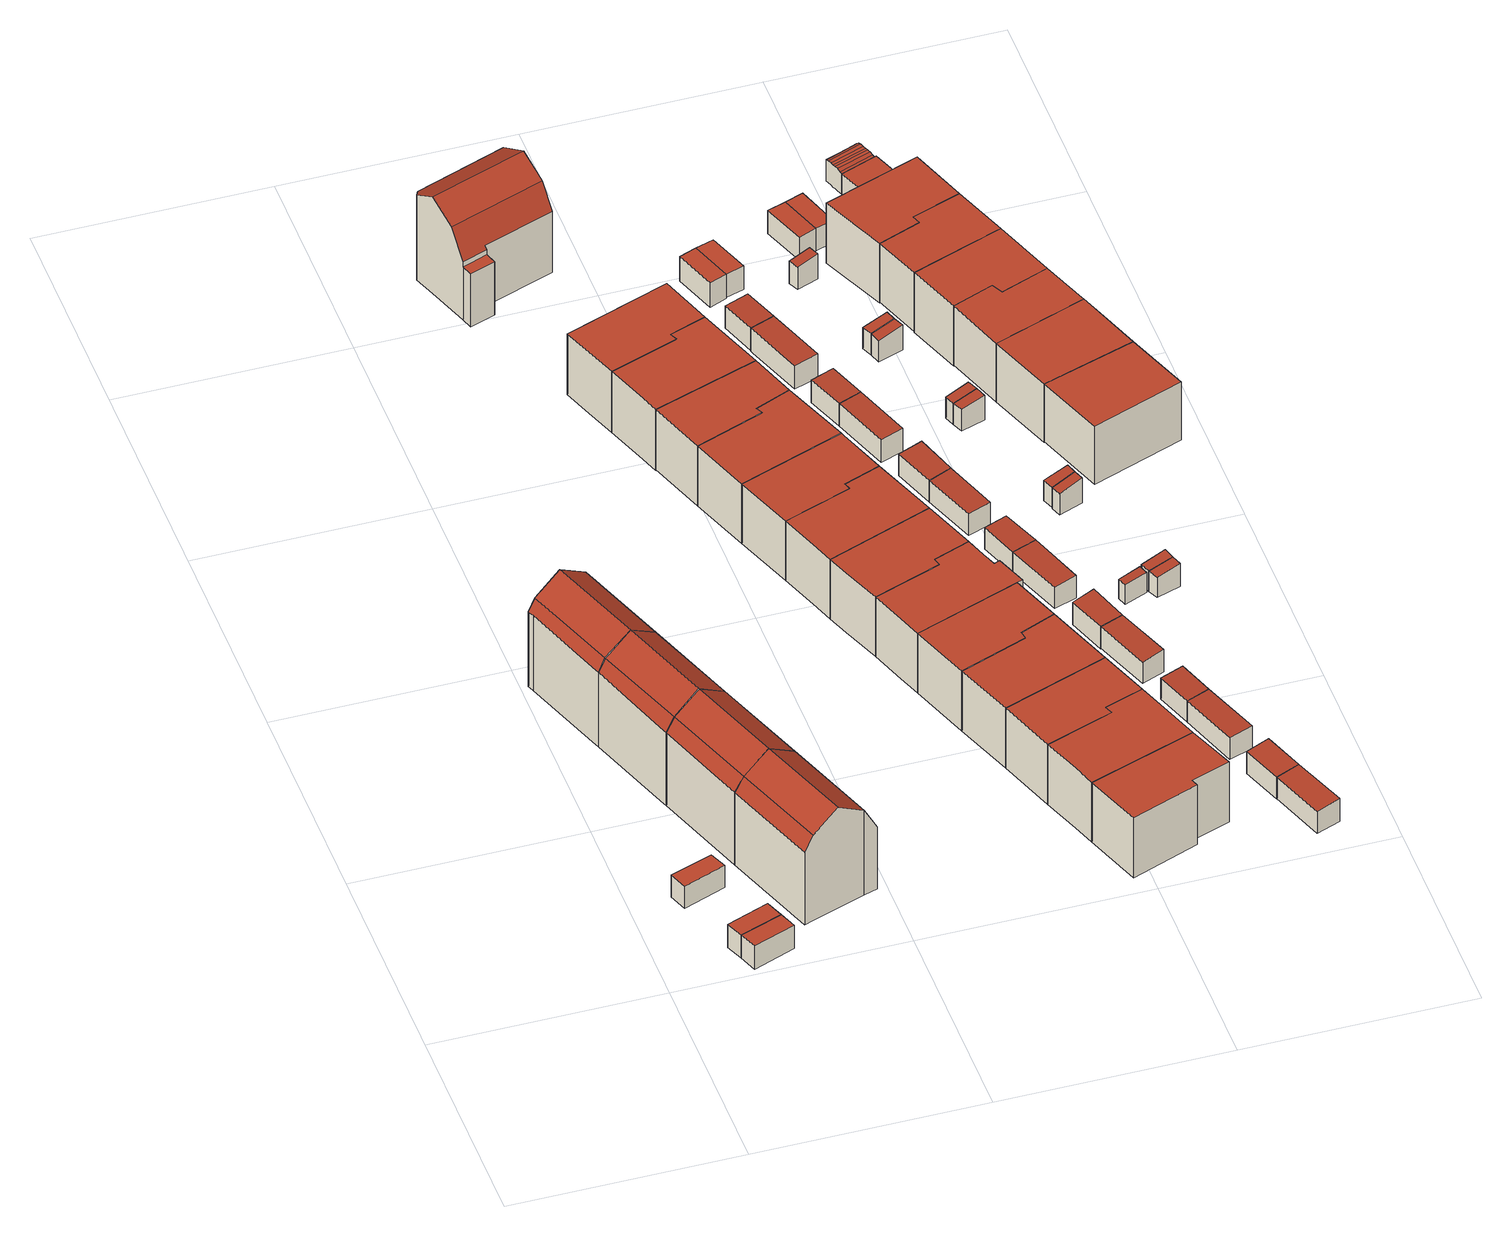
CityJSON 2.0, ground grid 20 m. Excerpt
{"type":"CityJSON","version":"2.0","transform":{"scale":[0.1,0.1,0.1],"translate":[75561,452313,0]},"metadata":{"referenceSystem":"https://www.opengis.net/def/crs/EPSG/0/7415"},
"CityObjects":{
"building1":{"type":"Building","attributes":{"Volume":15.78,"Dakoppervlakte":6.6,"Muuroppervlakte":26.79,"Vloeroppervlakte":6.6,"hoogte_Z_max_in_m_NAP":3.44,"GEB_DOEL":"onbekend","dateOfConstruction":"1925-01-01","measuredHeight":2.39},"geometry":[{"type":"Solid","lod":"2","boundaries":[[[[0,1,2,3]],[[4,5,6,7]],[[0,3,5,4]],[[3,2,6,5]],[[6,2,1,7]],[[1,0,4,7]]]],"semantics":{"surfaces":[{"type":"GroundSurface"},{"type":"RoofSurface"},{"type":"WallSurface"}],"values":[[0,1,2,2,2,2]]}}]},
"building2":{"type":"Building","attributes":{"Volume":16.13,"Dakoppervlakte":6.6,"Muuroppervlakte":27.39,"Vloeroppervlakte":6.6,"hoogte_Z_max_in_m_NAP":3.44,"GEB_DOEL":"onbekend","dateOfConstruction":"1925-01-01","measuredHeight":2.44},"geometry":[{"type":"Solid","lod":"2","boundaries":[[[[8,9,10,11]],[[12,13,14,15]],[[8,11,13,12]],[[11,10,14,13]],[[9,15,14,10]],[[9,8,12,15]]]],"semantics":{"surfaces":[{"type":"GroundSurface"},{"type":"RoofSurface"},{"type":"WallSurface"}],"values":[[0,1,2,2,2,2]]}}]},
"building3":{"type":"Building","attributes":{"Volume":16.3,"Dakoppervlakte":6.6,"Muuroppervlakte":27.68,"Vloeroppervlakte":6.6,"hoogte_Z_max_in_m_NAP":3.44,"GEB_DOEL":"onbekend","dateOfConstruction":"1925-01-01","measuredHeight":2.47},"geometry":[{"type":"Solid","lod":"2","boundaries":[[[[8,11,16,17]],[[12,18,19,13]],[[8,17,18,12]],[[17,16,19,18]],[[19,16,11,13]],[[11,8,12,13]]]],"semantics":{"surfaces":[{"type":"GroundSurface"},{"type":"RoofSurface"},{"type":"WallSurface"}],"values":[[0,1,2,2,2,2]]}}]},
"building4":{"type":"Building","attributes":{"Volume":564.35,"Dakoppervlakte":88.5,"Muuroppervlakte":252.45,"Vloeroppervlakte":62.18,"hoogte_Z_max_in_m_NAP":11.35,"GEB_DOEL":"woonfunctie","dateOfConstruction":"1925-01-01","measuredHeight":10.36},"geometry":[{"type":"Solid","lod":"2","boundaries":[[[[20,21,22,23,24,25,26,27,28,29,30,31,32]],[[33,34,35,36,37,38]],[[39,40,35,34]],[[41,42,43,44,45]],[[45,44,40,39]],[[24,23,36,35]],[[37,36,23,22]],[[20,33,38,37,22,21]],[[29,41,45,39,34,33,20,32,31,30]],[[27,43,42,41,29,28]],[[27,26,25,24,35,40,44,43]]]],"semantics":{"surfaces":[{"type":"GroundSurface"},{"type":"RoofSurface"},{"type":"WallSurface"}],"values":[[0,1,1,1,1,2,2,2,2,2,2]]}}]},
"building5":{"type":"Building","attributes":{"Volume":552.1,"Dakoppervlakte":87.22,"Muuroppervlakte":248.33,"Vloeroppervlakte":61.17,"hoogte_Z_max_in_m_NAP":11.35,"GEB_DOEL":"woonfunctie","dateOfConstruction":"1925-01-01","measuredHeight":10.31},"geometry":[{"type":"Solid","lod":"2","boundaries":[[[[30,29,46,47,48,49,50,51,52,53,20,32,31]],[[33,54,55,56,34]],[[41,45,57,58,59,60]],[[61,39,34,56]],[[39,61,57,45]],[[50,49,48,58,57,61,56,51]],[[46,29,41,60,59,58,48,47]],[[41,29,30,31,32,20,33,34,39,45]],[[52,55,54,33,20,53]],[[56,55,52,51]]]],"semantics":{"surfaces":[{"type":"GroundSurface"},{"type":"RoofSurface"},{"type":"WallSurface"}],"values":[[0,1,1,1,1,2,2,2,2,2]]}}]},
"building6":{"type":"Building","attributes":{"Volume":560.28,"Dakoppervlakte":88.65,"Muuroppervlakte":249.83,"Vloeroppervlakte":62.02,"hoogte_Z_max_in_m_NAP":11.35,"GEB_DOEL":"woonfunctie","dateOfConstruction":"1925-01-01","measuredHeight":10.33},"geometry":[{"type":"Solid","lod":"2","boundaries":[[[[62,63,64,52,51,50,49,48,65,66,67,68,69,70]],[[71,72,56,55]],[[72,73,61,56]],[[74,58,57,75,76,77,78,79]],[[75,57,61,73]],[[51,52,55,56]],[[52,64,71,55]],[[62,70,69,76,75,73,72,71,64,63]],[[68,67,66,65,48,58,74,79,78,77,76,69]],[[58,48,49,50,51,56,61,57]]]],"semantics":{"surfaces":[{"type":"GroundSurface"},{"type":"RoofSurface"},{"type":"WallSurface"}],"values":[[0,1,1,1,1,2,2,2,2,2]]}}]},
"building7":{"type":"Building","attributes":{"Volume":564.74,"Dakoppervlakte":89.63,"Muuroppervlakte":250.14,"Vloeroppervlakte":62.63,"hoogte_Z_max_in_m_NAP":11.35,"GEB_DOEL":"woonfunctie","dateOfConstruction":"1925-01-01","measuredHeight":10.32},"geometry":[{"type":"Solid","lod":"2","boundaries":[[[[80,81,82,83,64,63,62,70,69,84,85,86,87,88]],[[71,89,90,72]],[[90,91,73,72]],[[92,76,75,93,94,95,96,97]],[[75,73,91,93]],[[80,88,94,93]],[[86,85,84,69,76,92,97,96,95,94,88,87]],[[62,63,64,71,72,73,75,76,69,70]],[[64,83,89,71]],[[90,89,83,82,81,80,93,91]]]],"semantics":{"surfaces":[{"type":"GroundSurface"},{"type":"RoofSurface"},{"type":"WallSurface"}],"values":[[0,1,1,1,1,2,2,2,2,2]]}}]},
"building8":{"type":"Building","attributes":{"Volume":582.25,"Dakoppervlakte":97.11,"Muuroppervlakte":250.1,"Vloeroppervlakte":68.06,"hoogte_Z_max_in_m_NAP":10.93,"GEB_DOEL":"woonfunctie","dateOfConstruction":"1925-01-01","measuredHeight":10.01},"geometry":[{"type":"Solid","lod":"2","boundaries":[[[[98,99,100,101,102,103,104,105,106,107,108,109,110,111,112]],[[113,114,115,116,117,118]],[[119,117,116,120]],[[120,121,122,123,119]],[[121,124,125,122]],[[126,127,128,129]],[[102,101,124,121]],[[100,125,124,101]],[[123,98,112,111,110,126,118,117,119]],[[107,106,114,113,129]],[[106,105,115,114]],[[121,120,116,115,105,104,103,102]],[[108,107,129,128]],[[110,109,127,126]],[[108,128,127,109]],[[113,118,126,129]],[[123,122,125,100,99,98]]]],"semantics":{"surfaces":[{"type":"GroundSurface"},{"type":"RoofSurface"},{"type":"WallSurface"}],"values":[[0,1,1,1,1,1,2,2,2,2,2,2,2,2,2,2,2]]}}]},
"building9":{"type":"Building","attributes":{"Volume":329.15,"Dakoppervlakte":52.76,"Muuroppervlakte":192.44,"Vloeroppervlakte":52.76,"hoogte_Z_max_in_m_NAP":7.16,"GEB_DOEL":"woonfunctie","dateOfConstruction":"1925-01-01","measuredHeight":6.24},"geometry":[{"type":"Solid","lod":"2","boundaries":[[[[130,131,132,133,134,135,136]],[[137,138,139,140,141,142,143]],[[132,137,143,133]],[[132,131,138,137]],[[138,131,130,139]],[[134,133,143,142]],[[136,140,139,130]],[[136,135,134,142,141,140]]]],"semantics":{"surfaces":[{"type":"GroundSurface"},{"type":"RoofSurface"},{"type":"WallSurface"}],"values":[[0,1,2,2,2,2,2,2]]}}]},
"building10":{"type":"Building","attributes":{"Volume":355.86,"Dakoppervlakte":57.16,"Muuroppervlakte":199.84,"Vloeroppervlakte":57.16,"hoogte_Z_max_in_m_NAP":7.16,"GEB_DOEL":"woonfunctie","dateOfConstruction":"1925-01-01","measuredHeight":6.23},"geometry":[{"type":"Solid","lod":"2","boundaries":[[[[144,145,134,133,132,131,146]],[[147,138,137,143,142,148,149]],[[146,131,138,147]],[[132,133,143,137]],[[133,134,142,143]],[[149,148,142,134,145,144]],[[131,132,137,138]],[[144,146,147,149]]]],"semantics":{"surfaces":[{"type":"GroundSurface"},{"type":"RoofSurface"},{"type":"WallSurface"}],"values":[[0,1,2,2,2,2,2,2]]}}]},
"building11":{"type":"Building","attributes":{"Volume":300.23,"Dakoppervlakte":48.41,"Muuroppervlakte":184.55,"Vloeroppervlakte":48.41,"hoogte_Z_max_in_m_NAP":7.16,"GEB_DOEL":"woonfunctie","dateOfConstruction":"1925-01-01","measuredHeight":6.2},"geometry":[{"type":"Solid","lod":"2","boundaries":[[[[150,151,152,153,154,155]],[[149,156,157,158,159,147]],[[152,151,157,156]],[[159,158,150,155]],[[155,154,147,159]],[[153,149,147,154]],[[150,158,157,151]],[[153,152,156,149]]]],"semantics":{"surfaces":[{"type":"GroundSurface"},{"type":"RoofSurface"},{"type":"WallSurface"}],"values":[[0,1,2,2,2,2,2,2]]}}]},
"building12":{"type":"Building","attributes":{"Volume":355.1,"Dakoppervlakte":57.44,"Muuroppervlakte":199.38,"Vloeroppervlakte":57.44,"hoogte_Z_max_in_m_NAP":7.16,"GEB_DOEL":"woonfunctie","dateOfConstruction":"1925-01-01","measuredHeight":6.18},"geometry":[{"type":"Solid","lod":"2","boundaries":[[[[160,152,151,150,155,161]],[[159,158,157,156,162,163]],[[160,161,163,162]],[[158,159,155,150]],[[150,151,157,158]],[[152,156,157,151]],[[155,159,163,161]],[[162,156,152,160]]]],"semantics":{"surfaces":[{"type":"GroundSurface"},{"type":"RoofSurface"},{"type":"WallSurface"}],"values":[[0,1,2,2,2,2,2,2]]}}]},
"building13":{"type":"Building","attributes":{"Volume":318.76,"Dakoppervlakte":51.5,"Muuroppervlakte":188.79,"Vloeroppervlakte":51.5,"hoogte_Z_max_in_m_NAP":7.16,"GEB_DOEL":"woonfunctie","dateOfConstruction":"1925-01-01","measuredHeight":6.19},"geometry":[{"type":"Solid","lod":"2","boundaries":[[[[161,164,165,166,167,168,160]],[[169,170,171,163,162,172,173]],[[168,167,173,172]],[[166,165,170,169]],[[163,171,170,165,164,161]],[[160,162,163,161]],[[166,169,173,167]],[[160,168,172,162]]]],"semantics":{"surfaces":[{"type":"GroundSurface"},{"type":"RoofSurface"},{"type":"WallSurface"}],"values":[[0,1,2,2,2,2,2,2]]}}]},
"building14":{"type":"Building","attributes":{"Volume":355.06,"Dakoppervlakte":57.71,"Muuroppervlakte":197.89,"Vloeroppervlakte":57.71,"hoogte_Z_max_in_m_NAP":7.16,"GEB_DOEL":"woonfunctie","dateOfConstruction":"1925-01-01","measuredHeight":6.15},"geometry":[{"type":"Solid","lod":"2","boundaries":[[[[174,175,168,167,166,165,176]],[[177,170,169,173,172,178,179]],[[176,165,170,177]],[[165,166,169,170]],[[173,169,166,167]],[[174,176,177,179]],[[168,172,173,167]],[[168,175,174,179,178,172]]]],"semantics":{"surfaces":[{"type":"GroundSurface"},{"type":"RoofSurface"},{"type":"WallSurface"}],"values":[[0,1,2,2,2,2,2,2]]}}]},
"building15":{"type":"Building","attributes":{"Volume":327.81,"Dakoppervlakte":52.87,"Muuroppervlakte":190.81,"Vloeroppervlakte":52.87,"hoogte_Z_max_in_m_NAP":7.16,"GEB_DOEL":"woonfunctie","dateOfConstruction":"1925-01-01","measuredHeight":6.2},"geometry":[{"type":"Solid","lod":"2","boundaries":[[[[176,180,181,182,183,184,174]],[[185,186,187,188,189,177,179]],[[181,188,187,182]],[[189,188,181,180]],[[189,180,176,177]],[[183,182,187,186]],[[176,174,179,177]],[[174,184,183,186,185,179]]]],"semantics":{"surfaces":[{"type":"GroundSurface"},{"type":"RoofSurface"},{"type":"WallSurface"}],"values":[[0,1,2,2,2,2,2,2]]}}]},
"building16":{"type":"Building","attributes":{"Volume":317.53,"Dakoppervlakte":51.94,"Muuroppervlakte":186.9,"Vloeroppervlakte":51.94,"hoogte_Z_max_in_m_NAP":7.16,"GEB_DOEL":"woonfunctie","dateOfConstruction":"1925-01-01","measuredHeight":6.11},"geometry":[{"type":"Solid","lod":"2","boundaries":[[[[190,191,192,193,194,195]],[[196,197,198,199,200,201]],[[192,191,198,197]],[[190,195,200,199]],[[195,194,201,200]],[[193,196,201,194]],[[190,199,198,191]],[[193,192,197,196]]]],"semantics":{"surfaces":[{"type":"GroundSurface"},{"type":"RoofSurface"},{"type":"WallSurface"}],"values":[[0,1,2,2,2,2,2,2]]}}]},
"building17":{"type":"Building","attributes":{"Volume":354.96,"Dakoppervlakte":57.36,"Muuroppervlakte":199.48,"Vloeroppervlakte":57.36,"hoogte_Z_max_in_m_NAP":7.16,"GEB_DOEL":"woonfunctie","dateOfConstruction":"1925-01-01","measuredHeight":6.19},"geometry":[{"type":"Solid","lod":"2","boundaries":[[[[202,192,191,190,195,203]],[[200,199,198,197,204,205]],[[203,205,204,202]],[[199,200,195,190]],[[190,191,198,199]],[[192,197,198,191]],[[195,200,205,203]],[[192,202,204,197]]]],"semantics":{"surfaces":[{"type":"GroundSurface"},{"type":"RoofSurface"},{"type":"WallSurface"}],"values":[[0,1,2,2,2,2,2,2]]}}]},
"building18":{"type":"Building","attributes":{"Volume":313.83,"Dakoppervlakte":50.85,"Muuroppervlakte":188.75,"Vloeroppervlakte":50.85,"hoogte_Z_max_in_m_NAP":7.16,"GEB_DOEL":"woonfunctie","dateOfConstruction":"1925-01-01","measuredHeight":6.17},"geometry":[{"type":"Solid","lod":"2","boundaries":[[[[206,207,208,202,203,209]],[[204,210,211,212,213,205]],[[208,207,211,210]],[[206,209,213,212]],[[205,213,209,203]],[[202,204,205,203]],[[207,206,212,211]],[[202,208,210,204]]]],"semantics":{"surfaces":[{"type":"GroundSurface"},{"type":"RoofSurface"},{"type":"WallSurface"}],"values":[[0,1,2,2,2,2,2,2]]}}]},
"building19":{"type":"Building","attributes":{"Volume":362.41,"Dakoppervlakte":61.51,"Muuroppervlakte":210.65,"Vloeroppervlakte":61.51,"hoogte_Z_max_in_m_NAP":7.16,"GEB_DOEL":"woonfunctie","dateOfConstruction":"1925-01-01","measuredHeight":6.18},"geometry":[{"type":"MultiSurface","lod":"2","boundaries":[[[214,194,193,215,183,182,181,180,216,217,218,219,220]],[[221,222,223,189,188,187,186,224,196,201,225]],[[226,227,228,229]],[[183,186,187,182]],[[193,194,201,196]],[[194,214,229,225,201]],[[218,217,222,221,228]],[[222,217,216,180,189,223]],[[180,181,188,189]],[[182,187,188,181]],[[214,220,226,229]],[[219,227,226,220]],[[218,228,227,219]],[[228,221,225,229]],[[183,215,193,196,186]]],"semantics":{"surfaces":[{"type":"GroundSurface"},{"type":"RoofSurface"},{"type":"WallSurface"}],"values":[0,1,1,2,2,2,2,2,2,2,2,2,2,2,2]}}]},
"building20":{"type":"Building","attributes":{"Volume":357.25,"Dakoppervlakte":57.96,"Muuroppervlakte":200.12,"Vloeroppervlakte":57.96,"hoogte_Z_max_in_m_NAP":7.16,"GEB_DOEL":"woonfunctie","dateOfConstruction":"1925-01-01","measuredHeight":6.16},"geometry":[{"type":"Solid","lod":"2","boundaries":[[[[230,231,208,207,206,209,232]],[[233,234,213,212,211,210,235]],[[232,209,213,234]],[[206,207,211,212]],[[208,210,211,207]],[[233,235,210,208,231,230]],[[212,213,209,206]],[[230,232,234,233]]]],"semantics":{"surfaces":[{"type":"GroundSurface"},{"type":"RoofSurface"},{"type":"WallSurface"}],"values":[[0,1,2,2,2,2,2,2]]}}]},
"building21":{"type":"Building","attributes":{"Volume":303.81,"Dakoppervlakte":49.25,"Muuroppervlakte":186.24,"Vloeroppervlakte":49.25,"hoogte_Z_max_in_m_NAP":7.16,"GEB_DOEL":"woonfunctie","dateOfConstruction":"1925-01-01","measuredHeight":6.17},"geometry":[{"type":"Solid","lod":"2","boundaries":[[[[236,237,238,230,232,239]],[[240,241,242,243,234,233]],[[238,237,241,240]],[[236,239,243,242]],[[239,232,234,243]],[[233,234,232,230]],[[236,242,241,237]],[[230,238,240,233]]]],"semantics":{"surfaces":[{"type":"GroundSurface"},{"type":"RoofSurface"},{"type":"WallSurface"}],"values":[[0,1,2,2,2,2,2,2]]}}]},
"building22":{"type":"Building","attributes":{"Volume":16.48,"Dakoppervlakte":7,"Muuroppervlakte":25.48,"Vloeroppervlakte":6.98,"hoogte_Z_max_in_m_NAP":3.35,"GEB_DOEL":"onbekend","dateOfConstruction":"1925-01-01","measuredHeight":2.44},"geometry":[{"type":"Solid","lod":"2","boundaries":[[[[244,245,246,247]],[[248,249,250,251]],[[251,250,247,246]],[[248,251,246,245]],[[244,249,248,245]],[[244,247,250,249]]]],"semantics":{"surfaces":[{"type":"GroundSurface"},{"type":"RoofSurface"},{"type":"WallSurface"}],"values":[[0,1,2,2,2,2]]}}]},
"building23":{"type":"Building","attributes":{"Volume":16.18,"Dakoppervlakte":6.51,"Muuroppervlakte":27.69,"Vloeroppervlakte":6.51,"hoogte_Z_max_in_m_NAP":3.33,"GEB_DOEL":"onbekend","dateOfConstruction":"1925-01-01","measuredHeight":2.49},"geometry":[{"type":"Solid","lod":"2","boundaries":[[[[252,253,254,255]],[[256,257,258,259]],[[255,257,256,252]],[[255,254,258,257]],[[253,259,258,254]],[[253,252,256,259]]]],"semantics":{"surfaces":[{"type":"GroundSurface"},{"type":"RoofSurface"},{"type":"WallSurface"}],"values":[[0,1,2,2,2,2]]}}]},
"building24":{"type":"Building","attributes":{"Volume":29.54,"Dakoppervlakte":12.22,"Muuroppervlakte":37.86,"Vloeroppervlakte":12.19,"hoogte_Z_max_in_m_NAP":3.35,"GEB_DOEL":"onbekend","dateOfConstruction":"1925-01-01","measuredHeight":2.5},"geometry":[{"type":"Solid","lod":"2","boundaries":[[[[260,261,262,263,264]],[[250,265,266,267,251]],[[264,263,250,251]],[[265,250,263,262,261,266]],[[260,267,266,261]],[[251,267,260,264]]]],"semantics":{"surfaces":[{"type":"GroundSurface"},{"type":"RoofSurface"},{"type":"WallSurface"}],"values":[[0,1,2,2,2,2]]}}]},
"building25":{"type":"Building","attributes":{"Volume":18.03,"Dakoppervlakte":7.57,"Muuroppervlakte":27.03,"Vloeroppervlakte":7.55,"hoogte_Z_max_in_m_NAP":3.34,"GEB_DOEL":"onbekend","dateOfConstruction":"1925-01-01","measuredHeight":2.47},"geometry":[{"type":"Solid","lod":"2","boundaries":[[[[268,269,270,271]],[[272,273,274,275]],[[274,273,268,271]],[[274,271,270,275]],[[269,272,275,270]],[[269,268,273,272]]]],"semantics":{"surfaces":[{"type":"GroundSurface"},{"type":"RoofSurface"},{"type":"WallSurface"}],"values":[[0,1,2,2,2,2]]}}]},
"building26":{"type":"Building","attributes":{"Volume":27.13,"Dakoppervlakte":11.65,"Muuroppervlakte":35.24,"Vloeroppervlakte":11.62,"hoogte_Z_max_in_m_NAP":3.34,"GEB_DOEL":"onbekend","dateOfConstruction":"1925-01-01","measuredHeight":2.41},"geometry":[{"type":"Solid","lod":"2","boundaries":[[[[271,276,277,268]],[[278,279,274,273]],[[268,273,274,271]],[[268,277,278,273]],[[276,279,278,277]],[[274,279,276,271]]]],"semantics":{"surfaces":[{"type":"GroundSurface"},{"type":"RoofSurface"},{"type":"WallSurface"}],"values":[[0,1,2,2,2,2]]}}]},
"building27":{"type":"Building","attributes":{"Volume":19.04,"Dakoppervlakte":8.35,"Muuroppervlakte":27.54,"Vloeroppervlakte":8.32,"hoogte_Z_max_in_m_NAP":3.35,"GEB_DOEL":"onbekend","dateOfConstruction":"1925-01-01","measuredHeight":2.37},"geometry":[{"type":"Solid","lod":"2","boundaries":[[[[280,281,282,283]],[[284,285,286,287]],[[287,286,282,281]],[[280,284,287,281]],[[284,280,283,285]],[[286,285,283,282]]]],"semantics":{"surfaces":[{"type":"GroundSurface"},{"type":"RoofSurface"},{"type":"WallSurface"}],"values":[[0,1,2,2,2,2]]}}]},
"building28":{"type":"Building","attributes":{"Volume":24.94,"Dakoppervlakte":10.87,"Muuroppervlakte":33.07,"Vloeroppervlakte":10.84,"hoogte_Z_max_in_m_NAP":3.35,"GEB_DOEL":"onbekend","dateOfConstruction":"1925-01-01","measuredHeight":2.38},"geometry":[{"type":"Solid","lod":"2","boundaries":[[[[283,282,288,289]],[[285,290,291,286]],[[283,289,290,285]],[[291,290,289,288]],[[288,282,286,291]],[[283,285,286,282]]]],"semantics":{"surfaces":[{"type":"GroundSurface"},{"type":"RoofSurface"},{"type":"WallSurface"}],"values":[[0,1,2,2,2,2]]}}]},
"building29":{"type":"Building","attributes":{"Volume":15.62,"Dakoppervlakte":6.52,"Muuroppervlakte":26.71,"Vloeroppervlakte":6.52,"hoogte_Z_max_in_m_NAP":3.33,"GEB_DOEL":"onbekend","dateOfConstruction":"1925-01-01","measuredHeight":2.4},"geometry":[{"type":"Solid","lod":"2","boundaries":[[[[292,293,294,295]],[[256,259,296,297]],[[292,295,259,256]],[[295,294,296,259]],[[293,297,296,294]],[[292,256,297,293]]]],"semantics":{"surfaces":[{"type":"GroundSurface"},{"type":"RoofSurface"},{"type":"WallSurface"}],"values":[[0,1,2,2,2,2]]}}]},
"building30":{"type":"Building","attributes":{"Volume":17.6,"Dakoppervlakte":7.73,"Muuroppervlakte":26.17,"Vloeroppervlakte":7.71,"hoogte_Z_max_in_m_NAP":3.35,"GEB_DOEL":"onbekend","dateOfConstruction":"1925-01-01","measuredHeight":2.36},"geometry":[{"type":"Solid","lod":"2","boundaries":[[[[298,299,300,301]],[[302,303,304,305]],[[304,298,301,305]],[[300,302,305,301]],[[300,299,303,302]],[[304,303,299,298]]]],"semantics":{"surfaces":[{"type":"GroundSurface"},{"type":"RoofSurface"},{"type":"WallSurface"}],"values":[[0,1,2,2,2,2]]}}]},
"building31":{"type":"Building","attributes":{"Volume":26.36,"Dakoppervlakte":11.49,"Muuroppervlakte":34.39,"Vloeroppervlakte":11.46,"hoogte_Z_max_in_m_NAP":3.35,"GEB_DOEL":"onbekend","dateOfConstruction":"1925-01-01","measuredHeight":2.38},"geometry":[{"type":"Solid","lod":"2","boundaries":[[[[299,298,306,307]],[[303,308,309,304]],[[303,299,307,308]],[[309,308,307,306]],[[306,298,304,309]],[[299,303,304,298]]]],"semantics":{"surfaces":[{"type":"GroundSurface"},{"type":"RoofSurface"},{"type":"WallSurface"}],"values":[[0,1,2,2,2,2]]}}]},
"building32":{"type":"Building","attributes":{"Volume":18.13,"Dakoppervlakte":7.81,"Muuroppervlakte":26.86,"Vloeroppervlakte":7.79,"hoogte_Z_max_in_m_NAP":3.35,"GEB_DOEL":"onbekend","dateOfConstruction":"1925-01-01","measuredHeight":2.41},"geometry":[{"type":"Solid","lod":"2","boundaries":[[[[310,311,312,313]],[[314,315,316,317]],[[314,317,313,312]],[[314,312,311,315]],[[310,316,315,311]],[[310,313,317,316]]]],"semantics":{"surfaces":[{"type":"GroundSurface"},{"type":"RoofSurface"},{"type":"WallSurface"}],"values":[[0,1,2,2,2,2]]}}]},
"building33":{"type":"Building","attributes":{"Volume":26.14,"Dakoppervlakte":11.4,"Muuroppervlakte":34.18,"Vloeroppervlakte":11.37,"hoogte_Z_max_in_m_NAP":3.35,"GEB_DOEL":"onbekend","dateOfConstruction":"1925-01-01","measuredHeight":2.38},"geometry":[{"type":"Solid","lod":"2","boundaries":[[[[318,319,320,321]],[[322,323,314,317]],[[321,317,314,318]],[[321,320,322,317]],[[319,323,322,320]],[[314,323,319,318]]]],"semantics":{"surfaces":[{"type":"GroundSurface"},{"type":"RoofSurface"},{"type":"WallSurface"}],"values":[[0,1,2,2,2,2]]}}]},
"building34":{"type":"Building","attributes":{"Volume":16.64,"Dakoppervlakte":7.31,"Muuroppervlakte":25.28,"Vloeroppervlakte":7.29,"hoogte_Z_max_in_m_NAP":3.35,"GEB_DOEL":"onbekend","dateOfConstruction":"1925-01-01","measuredHeight":2.36},"geometry":[{"type":"Solid","lod":"2","boundaries":[[[[324,325,326,327]],[[328,329,330,331]],[[330,329,324,327]],[[330,327,326,331]],[[325,328,331,326]],[[325,324,329,328]]]],"semantics":{"surfaces":[{"type":"GroundSurface"},{"type":"RoofSurface"},{"type":"WallSurface"}],"values":[[0,1,2,2,2,2]]}}]},
"building35":{"type":"Building","attributes":{"Volume":27.22,"Dakoppervlakte":11.91,"Muuroppervlakte":35.15,"Vloeroppervlakte":11.87,"hoogte_Z_max_in_m_NAP":3.35,"GEB_DOEL":"onbekend","dateOfConstruction":"1925-01-01","measuredHeight":2.37},"geometry":[{"type":"Solid","lod":"2","boundaries":[[[[332,333,324,327]],[[329,334,335,330]],[[329,324,333,334]],[[335,334,333,332]],[[332,327,330,335]],[[327,324,329,330]]]],"semantics":{"surfaces":[{"type":"GroundSurface"},{"type":"RoofSurface"},{"type":"WallSurface"}],"values":[[0,1,2,2,2,2]]}}]},
"building36":{"type":"Building","attributes":{"Volume":19.16,"Dakoppervlakte":8.25,"Muuroppervlakte":27.77,"Vloeroppervlakte":8.23,"hoogte_Z_max_in_m_NAP":3.35,"GEB_DOEL":"onbekend","dateOfConstruction":"1925-01-01","measuredHeight":2.41},"geometry":[{"type":"Solid","lod":"2","boundaries":[[[[336,337,338,339]],[[340,341,342,343]],[[342,336,339,343]],[[338,340,343,339]],[[340,338,337,341]],[[342,341,337,336]]]],"semantics":{"surfaces":[{"type":"GroundSurface"},{"type":"RoofSurface"},{"type":"WallSurface"}],"values":[[0,1,2,2,2,2]]}}]},
"building37":{"type":"Building","attributes":{"Volume":25.67,"Dakoppervlakte":11.25,"Muuroppervlakte":33.59,"Vloeroppervlakte":11.22,"hoogte_Z_max_in_m_NAP":3.35,"GEB_DOEL":"onbekend","dateOfConstruction":"1925-01-01","measuredHeight":2.37},"geometry":[{"type":"Solid","lod":"2","boundaries":[[[[344,345,346,347]],[[341,348,349,342]],[[344,347,348,341]],[[349,348,347,346]],[[345,342,349,346]],[[344,341,342,345]]]],"semantics":{"surfaces":[{"type":"GroundSurface"},{"type":"RoofSurface"},{"type":"WallSurface"}],"values":[[0,1,2,2,2,2]]}}]},
"building38":{"type":"Building","attributes":{"Volume":3.98,"Dakoppervlakte":1.9,"Muuroppervlakte":12.78,"Vloeroppervlakte":1.9,"hoogte_Z_max_in_m_NAP":3.09,"GEB_DOEL":"onbekend","dateOfConstruction":"1925-01-01","measuredHeight":2.12},"geometry":[{"type":"Solid","lod":"2","boundaries":[[[[350,351,352,353]],[[354,355,356,357]],[[356,350,353,357]],[[353,352,354,357]],[[355,354,352,351]],[[355,351,350,356]]]],"semantics":{"surfaces":[{"type":"GroundSurface"},{"type":"RoofSurface"},{"type":"WallSurface"}],"values":[[0,1,2,2,2,2]]}}]},
"building39":{"type":"Building","attributes":{"Volume":4.71,"Dakoppervlakte":2,"Muuroppervlakte":14.35,"Vloeroppervlakte":1.97,"hoogte_Z_max_in_m_NAP":3.38,"GEB_DOEL":"onbekend","dateOfConstruction":"1925-01-01","measuredHeight":2.54},"geometry":[{"type":"Solid","lod":"2","boundaries":[[[[358,359,360,361]],[[362,363,364,365]],[[361,362,365,358]],[[361,360,363,362]],[[359,364,363,360]],[[364,359,358,365]]]],"semantics":{"surfaces":[{"type":"GroundSurface"},{"type":"RoofSurface"},{"type":"WallSurface"}],"values":[[0,1,2,2,2,2]]}}]},
"building40":{"type":"Building","attributes":{"Volume":5.5,"Dakoppervlakte":2.29,"Muuroppervlakte":15.97,"Vloeroppervlakte":2.25,"hoogte_Z_max_in_m_NAP":3.44,"GEB_DOEL":"onbekend","dateOfConstruction":"1925-01-01","measuredHeight":2.66},"geometry":[{"type":"Solid","lod":"2","boundaries":[[[[366,367,368,369]],[[370,371,372,373]],[[373,368,367,370]],[[367,366,371,370]],[[369,372,371,366]],[[372,369,368,373]]]],"semantics":{"surfaces":[{"type":"GroundSurface"},{"type":"RoofSurface"},{"type":"WallSurface"}],"values":[[0,1,2,2,2,2]]}}]},
"building41":{"type":"Building","attributes":{"Volume":5.56,"Dakoppervlakte":2.29,"Muuroppervlakte":16.14,"Vloeroppervlakte":2.25,"hoogte_Z_max_in_m_NAP":3.44,"GEB_DOEL":"onbekend","dateOfConstruction":"1925-01-01","measuredHeight":2.69},"geometry":[{"type":"Solid","lod":"2","boundaries":[[[[367,374,375,368]],[[373,376,377,370]],[[368,373,370,367]],[[376,373,368,375]],[[374,377,376,375]],[[374,367,370,377]]]],"semantics":{"surfaces":[{"type":"GroundSurface"},{"type":"RoofSurface"},{"type":"WallSurface"}],"values":[[0,1,2,2,2,2]]}}]},
"building42":{"type":"Building","attributes":{"Volume":5.27,"Dakoppervlakte":2.27,"Muuroppervlakte":15.3,"Vloeroppervlakte":2.25,"hoogte_Z_max_in_m_NAP":3.41,"GEB_DOEL":"onbekend","dateOfConstruction":"1925-01-01","measuredHeight":2.52},"geometry":[{"type":"Solid","lod":"2","boundaries":[[[[378,379,380,381]],[[382,383,384,385]],[[385,378,381,382]],[[381,380,383,382]],[[379,384,383,380]],[[384,379,378,385]]]],"semantics":{"surfaces":[{"type":"GroundSurface"},{"type":"RoofSurface"},{"type":"WallSurface"}],"values":[[0,1,2,2,2,2]]}}]},
"building43":{"type":"Building","attributes":{"Volume":5.31,"Dakoppervlakte":2.27,"Muuroppervlakte":15.44,"Vloeroppervlakte":2.25,"hoogte_Z_max_in_m_NAP":3.41,"GEB_DOEL":"onbekend","dateOfConstruction":"1925-01-01","measuredHeight":2.54},"geometry":[{"type":"Solid","lod":"2","boundaries":[[[[381,386,387,378]],[[385,388,389,382]],[[378,385,382,381]],[[388,385,378,387]],[[386,389,388,387]],[[386,381,382,389]]]],"semantics":{"surfaces":[{"type":"GroundSurface"},{"type":"RoofSurface"},{"type":"WallSurface"}],"values":[[0,1,2,2,2,2]]}}]},
"building44":{"type":"Building","attributes":{"Volume":5.3,"Dakoppervlakte":2.27,"Muuroppervlakte":15.4,"Vloeroppervlakte":2.25,"hoogte_Z_max_in_m_NAP":3.49,"GEB_DOEL":"onbekend","dateOfConstruction":"1925-01-01","measuredHeight":2.53},"geometry":[{"type":"Solid","lod":"2","boundaries":[[[[390,391,392,393]],[[394,395,396,397]],[[394,397,392,391]],[[394,391,390,395]],[[393,396,395,390]],[[393,392,397,396]]]],"semantics":{"surfaces":[{"type":"GroundSurface"},{"type":"RoofSurface"},{"type":"WallSurface"}],"values":[[0,1,2,2,2,2]]}}]},
"building45":{"type":"Building","attributes":{"Volume":5.33,"Dakoppervlakte":2.27,"Muuroppervlakte":15.48,"Vloeroppervlakte":2.25,"hoogte_Z_max_in_m_NAP":3.49,"GEB_DOEL":"onbekend","dateOfConstruction":"1925-01-01","measuredHeight":2.54},"geometry":[{"type":"Solid","lod":"2","boundaries":[[[[398,399,400,401]],[[397,402,403,394]],[[400,399,402,397]],[[403,402,399,398]],[[394,403,398,401]],[[400,397,394,401]]]],"semantics":{"surfaces":[{"type":"GroundSurface"},{"type":"RoofSurface"},{"type":"WallSurface"}],"values":[[0,1,2,2,2,2]]}}]},
"building46":{"type":"Building","attributes":{"Volume":15.83,"Dakoppervlakte":6.62,"Muuroppervlakte":27,"Vloeroppervlakte":6.62,"hoogte_Z_max_in_m_NAP":3.33,"GEB_DOEL":"onbekend","dateOfConstruction":"1925-01-01","measuredHeight":2.39},"geometry":[{"type":"Solid","lod":"2","boundaries":[[[[404,405,406,407]],[[408,409,410,411]],[[407,409,408,404]],[[407,406,410,409]],[[405,411,410,406]],[[405,404,408,411]]]],"semantics":{"surfaces":[{"type":"GroundSurface"},{"type":"RoofSurface"},{"type":"WallSurface"}],"values":[[0,1,2,2,2,2]]}}]},
"building47":{"type":"Building","attributes":{"Volume":5.2,"Dakoppervlakte":2.27,"Muuroppervlakte":15.1,"Vloeroppervlakte":2.25,"hoogte_Z_max_in_m_NAP":3.44,"GEB_DOEL":"onbekend","dateOfConstruction":"1925-01-01","measuredHeight":2.47},"geometry":[{"type":"Solid","lod":"2","boundaries":[[[[412,413,414,415]],[[416,417,418,419]],[[416,419,412,415]],[[415,414,417,416]],[[413,418,417,414]],[[419,418,413,412]]]],"semantics":{"surfaces":[{"type":"GroundSurface"},{"type":"RoofSurface"},{"type":"WallSurface"}],"values":[[0,1,2,2,2,2]]}}]},
"building48":{"type":"Building","attributes":{"Volume":5.19,"Dakoppervlakte":2.27,"Muuroppervlakte":15.07,"Vloeroppervlakte":2.25,"hoogte_Z_max_in_m_NAP":3.44,"GEB_DOEL":"onbekend","dateOfConstruction":"1925-01-01","measuredHeight":2.46},"geometry":[{"type":"Solid","lod":"2","boundaries":[[[[420,421,412,415]],[[419,422,423,416]],[[419,412,421,422]],[[423,422,421,420]],[[415,416,423,420]],[[412,419,416,415]]]],"semantics":{"surfaces":[{"type":"GroundSurface"},{"type":"RoofSurface"},{"type":"WallSurface"}],"values":[[0,1,2,2,2,2]]}}]},
"building49":{"type":"Building","attributes":{"Volume":15.43,"Dakoppervlakte":6.61,"Muuroppervlakte":26.31,"Vloeroppervlakte":6.61,"hoogte_Z_max_in_m_NAP":3.33,"GEB_DOEL":"onbekend","dateOfConstruction":"1925-01-01","measuredHeight":2.33},"geometry":[{"type":"Solid","lod":"2","boundaries":[[[[424,425,426,427]],[[428,429,408,411]],[[408,424,427,411]],[[427,426,428,411]],[[428,426,425,429]],[[424,408,429,425]]]],"semantics":{"surfaces":[{"type":"GroundSurface"},{"type":"RoofSurface"},{"type":"WallSurface"}],"values":[[0,1,2,2,2,2]]}}]},
"building50":{"type":"Building","attributes":{"Volume":314.72,"Dakoppervlakte":50.92,"Muuroppervlakte":185.93,"Vloeroppervlakte":50.92,"hoogte_Z_max_in_m_NAP":7.02,"GEB_DOEL":"woonfunctie","dateOfConstruction":"1925-01-01","measuredHeight":6.18},"geometry":[{"type":"Solid","lod":"2","boundaries":[[[[430,431,432,433,434,435]],[[436,437,438,439,440,441]],[[431,440,439,432]],[[430,435,436,441]],[[435,434,437,436]],[[438,437,434,433]],[[431,430,441,440]],[[433,432,439,438]]]],"semantics":{"surfaces":[{"type":"GroundSurface"},{"type":"RoofSurface"},{"type":"WallSurface"}],"values":[[0,1,2,2,2,2,2,2]]}}]},
"building51":{"type":"Building","attributes":{"Volume":255.16,"Dakoppervlakte":41.42,"Muuroppervlakte":169.68,"Vloeroppervlakte":41.42,"hoogte_Z_max_in_m_NAP":7.02,"GEB_DOEL":"woonfunctie","dateOfConstruction":"1925-01-01","measuredHeight":6.16},"geometry":[{"type":"Solid","lod":"2","boundaries":[[[[442,443,444,445,446,447]],[[439,438,437,436,448,449]],[[443,442,439,449]],[[447,446,437,438]],[[446,445,436,437]],[[445,444,448,436]],[[447,438,439,442]],[[448,444,443,449]]]],"semantics":{"surfaces":[{"type":"GroundSurface"},{"type":"RoofSurface"},{"type":"WallSurface"}],"values":[[0,1,2,2,2,2,2,2]]}}]},
"building52":{"type":"Building","attributes":{"Volume":261.28,"Dakoppervlakte":42.56,"Muuroppervlakte":172.97,"Vloeroppervlakte":42.56,"hoogte_Z_max_in_m_NAP":7.02,"GEB_DOEL":"woonfunctie","dateOfConstruction":"1925-01-01","measuredHeight":6.14},"geometry":[{"type":"Solid","lod":"2","boundaries":[[[[450,451,452,453,454,455,456]],[[457,458,459,460,461,462,463]],[[458,457,463,450,456,455]],[[454,453,460,459]],[[453,452,461,460]],[[451,462,461,452]],[[455,454,459,458]],[[463,462,451,450]]]],"semantics":{"surfaces":[{"type":"GroundSurface"},{"type":"RoofSurface"},{"type":"WallSurface"}],"values":[[0,1,2,2,2,2,2,2]]}}]},
"building53":{"type":"Building","attributes":{"Volume":290.48,"Dakoppervlakte":46.92,"Muuroppervlakte":180.13,"Vloeroppervlakte":46.92,"hoogte_Z_max_in_m_NAP":7.02,"GEB_DOEL":"woonfunctie","dateOfConstruction":"1925-01-01","measuredHeight":6.19},"geometry":[{"type":"Solid","lod":"2","boundaries":[[[[464,465,466,467,468,469,470]],[[459,458,449,448,471,461,460]],[[464,449,458,465]],[[461,471,448,470,469,468]],[[468,467,460,461]],[[466,459,460,467]],[[470,448,449,464]],[[466,465,458,459]]]],"semantics":{"surfaces":[{"type":"GroundSurface"},{"type":"RoofSurface"},{"type":"WallSurface"}],"values":[[0,1,2,2,2,2,2,2]]}}]},
"building54":{"type":"Building","attributes":{"Volume":326.58,"Dakoppervlakte":53.37,"Muuroppervlakte":180.96,"Vloeroppervlakte":53.37,"hoogte_Z_max_in_m_NAP":7.02,"GEB_DOEL":"woonfunctie","dateOfConstruction":"1925-01-01","measuredHeight":6.12},"geometry":[{"type":"Solid","lod":"2","boundaries":[[[[451,450,472,473,474]],[[463,462,475,476,477]],[[450,451,462,463]],[[462,451,474,475]],[[474,473,476,475]],[[473,472,450,463,477,476]]]],"semantics":{"surfaces":[{"type":"GroundSurface"},{"type":"RoofSurface"},{"type":"WallSurface"}],"values":[[0,1,2,2,2,2]]}}]},
"building55":{"type":"Building","attributes":{"Volume":321.08,"Dakoppervlakte":53,"Muuroppervlakte":178.6,"Vloeroppervlakte":53,"hoogte_Z_max_in_m_NAP":7.02,"GEB_DOEL":"woonfunctie","dateOfConstruction":"1925-01-01","measuredHeight":6.06},"geometry":[{"type":"Solid","lod":"2","boundaries":[[[[478,479,480,481]],[[475,482,483,476]],[[478,481,476,483]],[[476,481,480,475]],[[479,482,475,480]],[[479,478,483,482]]]],"semantics":{"surfaces":[{"type":"GroundSurface"},{"type":"RoofSurface"},{"type":"WallSurface"}],"values":[[0,1,2,2,2,2]]}}]},
"building56":{"type":"Building","attributes":{"Volume":14.81,"Dakoppervlakte":6.8,"Muuroppervlakte":22.65,"Vloeroppervlakte":6.57,"hoogte_Z_max_in_m_NAP":3.34,"GEB_DOEL":"onbekend","dateOfConstruction":"1925-01-01","measuredHeight":2.33},"geometry":[{"type":"Solid","lod":"2","boundaries":[[[[484,485,486,487,488,489,490,491,492,493,494,495,496,497,498,499,500]],[[501,502,503,504]],[[505,504,503,506]],[[507,508,505,506]],[[509,508,507,510]],[[509,510,511,512]],[[512,511,513,514]],[[514,513,515,516]],[[516,515,517,518]],[[506,503,492,491,490,489,488,487,486,485,517,515,513,511,510,507]],[[504,505,508,509,512,514,516,518,484,500,499,498,497,496,495,494,501]],[[494,493,502,501]],[[503,502,493,492]],[[485,484,518,517]]]],"semantics":{"surfaces":[{"type":"GroundSurface"},{"type":"RoofSurface"},{"type":"WallSurface"}],"values":[[0,1,1,1,1,1,1,1,1,2,2,2,2,2]]}}]},
"building57":{"type":"Building","attributes":{"Volume":31.27,"Dakoppervlakte":13.28,"Muuroppervlakte":34.4,"Vloeroppervlakte":13.28,"hoogte_Z_max_in_m_NAP":3.33,"GEB_DOEL":"onbekend","dateOfConstruction":"1925-01-01","measuredHeight":2.36},"geometry":[{"type":"Solid","lod":"2","boundaries":[[[[519,520,521,522,523]],[[524,525,526,527,528]],[[523,525,524,519]],[[525,523,522,526]],[[528,527,526,522,521,520]],[[520,519,524,528]]]],"semantics":{"surfaces":[{"type":"GroundSurface"},{"type":"RoofSurface"},{"type":"WallSurface"}],"values":[[0,1,2,2,2,2]]}}]}
},
"vertices":[
[35,104,11],[72,117,11],[78,102,11],[41,88,11],[35,104,34],[41,88,34],[78,102,34],[72,117,34],
[65,20,10],[59,35,10],[96,49,10],[102,33,10],[65,20,34],[102,33,34],[96,49,34],[59,35,34],
[108,18,10],[71,4,10],[71,4,34],[108,18,34],
[36,291,10],[35,294,10],[8,370,10],[6,376,10],[12,378,10],[35,387,10],[59,395,10],[71,400,10],[82,368,10],[101,315,10],[89,311,10],[66,302,10],[42,294,10],[36,291,87],[42,294,98],[12,378,98],[6,376,87],[8,370,88],[35,294,87],[66,302,114],[35,387,114],[101,315,74],[82,368,74],[71,400,74],[59,395,98],[89,311,98],
[104,308,10],[129,239,10],[131,232,10],[119,228,10],[95,220,10],[72,211,10],[65,209,10],[64,211,10],[64,211,86],[65,209,86],[72,211,98],[119,228,98],[131,232,74],[129,239,74],[104,308,74],[95,220,114],
[125,136,10],[102,128,10],[94,126,10],[134,224,10],[142,201,10],[146,192,10],[158,158,10],[161,148,10],[149,144,10],[94,126,85],[102,128,98],[125,136,114],[134,224,74],[149,144,98],[161,148,74],[158,158,74],[146,192,74],[142,201,74],
[179,61,10],[155,53,10],[132,45,10],[124,42,10],[163,143,10],[172,119,10],[175,109,10],[188,74,10],[191,65,10],[124,42,85],[132,45,98],[155,53,114],[163,143,74],[179,61,98],[191,65,74],[188,74,74],[175,109,74],[172,119,74],
[71,860,9],[74,866,9],[81,882,9],[149,906,9],[153,895,9],[162,871,9],[170,848,9],[174,836,9],[112,814,9],[113,812,9],[116,802,9],[94,794,9],[91,804,9],[86,818,9],[78,841,9],[113,812,69],[112,814,72],[174,836,72],[170,848,95],[86,818,95],[91,804,69],[78,841,109],[162,871,109],[153,895,95],[74,866,95],[71,860,97],[149,906,73],[81,882,73],[91,804,64],[94,794,64],[116,802,64],[113,812,64],
[233,728,9],[249,681,9],[217,670,9],[220,663,9],[160,642,9],[149,673,9],[141,695,9],[217,670,72],[249,681,72],[233,728,72],[141,695,72],[149,673,72],[160,642,72],[220,663,72],
[179,589,9],[172,609,9],[271,620,9],[271,620,72],[172,609,72],[179,589,72],
[254,566,10],[257,560,10],[197,538,10],[179,589,10],[271,620,10],[285,579,10],[197,538,72],[257,560,72],[254,566,72],[285,579,72],
[216,485,10],[308,518,10],[216,485,72],[308,518,72],
[309,515,10],[324,472,10],[292,460,10],[294,454,10],[235,433,10],[292,460,72],[324,472,72],[309,515,72],[235,433,72],[294,454,72],
[254,379,10],[247,400,10],[346,413,10],[346,413,72],[247,400,72],[254,379,72],
[363,366,10],[331,354,10],[333,347,10],[274,326,10],[261,360,10],[261,360,72],[274,326,72],[333,347,72],[331,354,72],[363,366,72],
[369,251,10],[370,244,10],[311,222,10],[292,275,10],[384,308,10],[400,264,10],[292,275,72],[311,222,72],[370,244,72],[369,251,72],[400,264,72],[384,308,72],
[330,170,10],[422,203,10],[330,170,72],[422,203,72],
[404,147,10],[407,140,10],[348,119,10],[438,159,10],[348,119,72],[407,140,72],[404,147,72],[438,159,72],
[389,310,10],[285,295,10],[369,348,10],[374,335,10],[379,337,10],[395,343,10],[405,316,10],[379,337,72],[374,335,72],[369,348,72],[285,295,72],[389,310,72],[405,316,35],[395,343,35],[379,337,35],[389,310,35],
[367,66,10],[360,86,10],[460,98,10],[367,66,72],[460,98,72],[360,86,72],
[442,44,10],[444,38,10],[385,16,10],[476,56,10],[385,16,72],[444,38,72],[442,44,72],[476,56,72],
[282,732,9],[303,739,9],[314,708,9],[293,701,9],[303,739,33],[282,732,32],[293,701,32],[314,708,33],
[281,803,8],[294,766,8],[279,760,8],[266,797,8],[281,803,33],[266,797,33],[279,760,33],[294,766,33],
[333,655,8],[312,648,8],[294,698,8],[293,701,8],[314,708,8],[294,698,32],[312,648,32],[333,655,33],
[331,595,9],[319,628,9],[339,635,9],[351,602,9],[319,628,32],[331,595,32],[351,602,33],[339,635,33],
[369,551,9],[349,544,9],[349,544,32],[369,551,33],
[357,524,10],[378,531,10],[390,495,10],[370,487,10],[357,524,32],[370,487,32],[390,495,33],[378,531,34],
[407,447,10],[387,440,10],[387,440,32],[407,447,33],
[281,803,9],[297,808,9],[310,771,9],[294,766,9],[310,771,33],[297,808,33],
[427,394,10],[406,387,10],[394,421,10],[414,428,10],[394,421,32],[406,387,32],[427,394,33],[414,428,33],
[444,344,10],[424,337,10],[424,337,32],[444,344,33],
[432,316,9],[452,324,9],[464,289,9],[444,282,9],[464,289,33],[452,324,34],[432,316,32],[444,282,32],
[464,289,10],[482,240,10],[462,232,10],[444,282,10],[462,232,32],[482,240,33],
[481,178,10],[470,210,10],[490,217,10],[501,185,10],[470,210,32],[481,178,32],[501,185,33],[490,217,33],
[520,133,10],[499,126,10],[499,126,32],[520,133,33],
[540,78,9],[520,71,9],[507,107,9],[527,114,9],[507,107,32],[520,71,32],[540,78,34],[527,114,34],
[520,71,10],[540,78,10],[558,30,10],[537,22,10],[537,22,32],[558,30,34],
[498,333,10],[478,325,10],[475,333,10],[495,341,10],[475,333,30],[478,325,30],[498,333,31],[495,341,31],
[365,775,8],[369,766,8],[350,759,8],[346,768,8],[346,768,31],[350,759,31],[369,766,34],[365,775,34],
[399,684,8],[402,675,8],[381,668,8],[377,677,8],[402,675,34],[399,684,34],[377,677,30],[381,668,30],
[406,666,8],[384,658,8],[384,658,30],[406,666,34],
[416,569,9],[413,578,9],[434,586,9],[438,577,9],[438,577,34],[434,586,34],[413,578,31],[416,569,31],
[441,567,9],[420,560,9],[420,560,31],[441,567,34],
[477,468,10],[480,459,10],[459,451,10],[455,461,10],[480,459,35],[477,468,35],[455,461,31],[459,451,31],
[483,450,9],[462,442,9],[459,451,9],[480,459,9],[462,442,31],[483,450,35],
[364,833,9],[377,796,9],[362,790,9],[348,828,9],[364,833,33],[348,828,33],[362,790,33],[377,796,33],
[500,334,10],[497,343,10],[519,351,10],[522,341,10],[522,341,34],[519,351,34],[497,343,31],[500,334,31],
[525,332,10],[504,325,10],[504,325,31],[525,332,34],
[364,833,10],[380,839,10],[393,801,10],[377,796,10],[393,801,33],[380,839,33],
[381,782,8],[465,812,8],[483,761,8],[440,746,8],[443,738,8],[406,724,8],[406,724,70],[443,738,70],[440,746,70],[483,761,70],[465,812,70],[381,782,70],
[483,761,9],[501,712,9],[421,683,9],[406,724,9],[443,738,9],[440,746,9],[421,683,70],[501,712,70],
[537,613,9],[456,584,9],[438,636,9],[474,650,9],[479,640,9],[521,656,9],[536,615,9],[536,615,70],[521,656,70],[479,640,70],[474,650,70],[438,636,70],[456,584,70],[537,613,70],
[501,712,8],[521,656,8],[479,640,8],[474,650,8],[438,636,8],[422,680,8],[421,683,8],[422,680,70],
[544,593,9],[558,553,9],[477,527,9],[477,527,70],[558,553,70],[544,593,70],
[579,496,10],[499,467,10],[477,527,10],[558,553,10],[499,467,70],[579,496,70],
[410,872,10],[439,884,10],[440,883,10],[441,880,10],[442,877,10],[443,874,10],[444,872,10],[445,869,10],[446,866,10],[447,864,10],[417,853,10],[416,855,10],[415,858,10],[414,861,10],[413,863,10],[412,866,10],[411,869,10],[417,853,31],[447,864,31],[446,866,32],[416,855,32],[415,858,33],[445,869,33],[444,872,33],[414,861,33],[413,863,33],[443,874,33],[442,877,33],[412,866,33],[441,880,33],[411,869,33],[440,883,32],[410,872,32],[439,884,31],[410,872,31],
[448,863,10],[462,826,10],[460,826,10],[430,814,10],[416,851,10],[448,863,33],[416,851,33],[430,814,33],[460,826,33],[462,826,33]
]}
